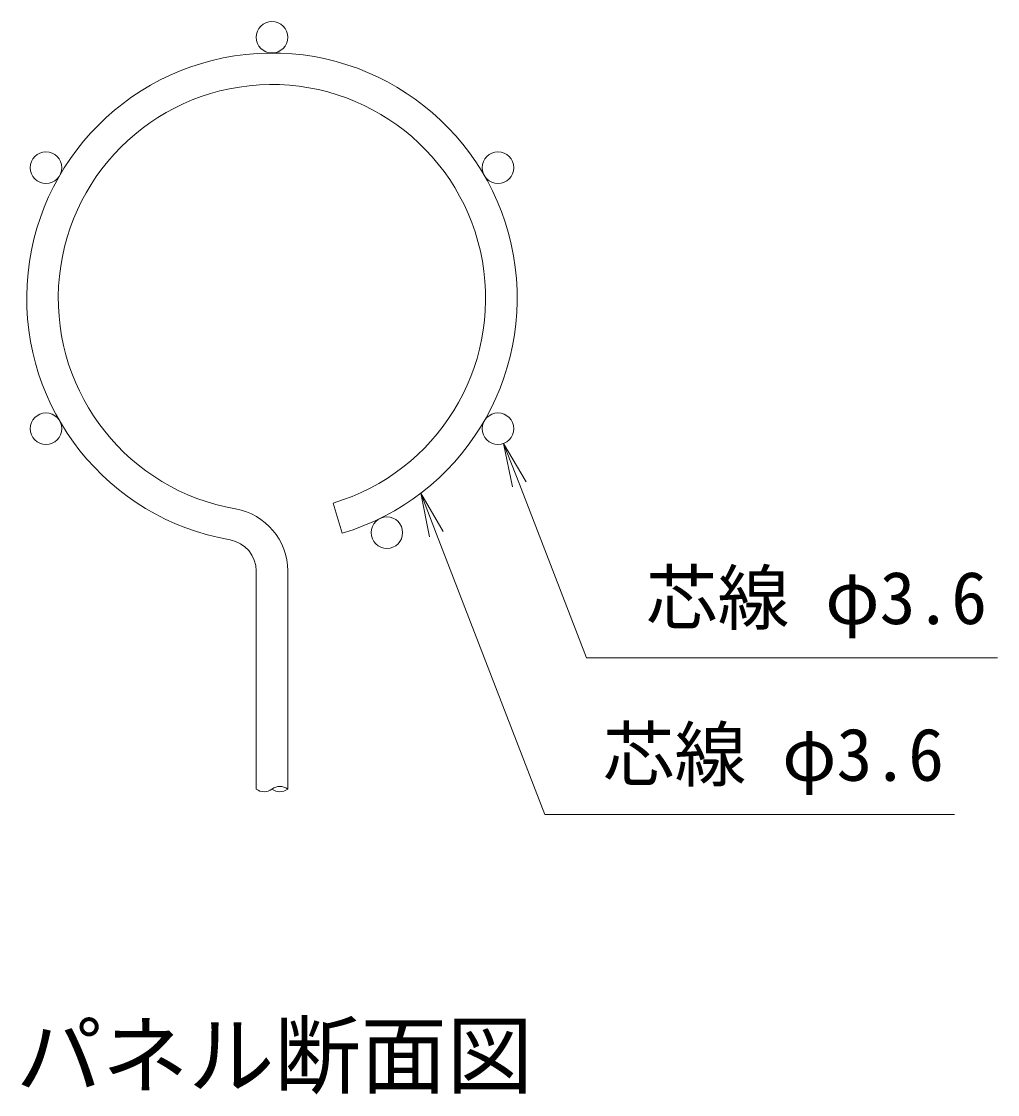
# Model space of a CAD drawing. Units: millimetres, scale not verified. Extents: x -4200 to 4200, y -2970 to 2970.
# Drawn here: x 1276 to 2168, y -1612 to -632 of the extents above; entities that cross this region are included whole.
import ezdxf
from ezdxf.enums import TextEntityAlignment as Align

# ---------------------------------------------------------------- set-up
doc = ezdxf.new("R2010")
doc.units = ezdxf.units.MM
doc.header["$LTSCALE"] = 10
for name, color, linetype, lineweight in [('0-2_D-TTL-TXT', 7, 'Continuous', 25), ('0-6_D-STR-DIM', 7, 'Continuous', 13), ('0-A_D-STR-TXT', 7, 'Continuous', 13), ('0-B_D-STR2', 7, 'Continuous', 13)]:
    doc.layers.add(name, color=color, linetype=linetype, lineweight=lineweight)
doc.styles.add('ＭＳ ゴシック', font='')
doc.styles.get('ＭＳ ゴシック').set_extended_font_data('MS Gothic')

msp = doc.modelspace()

# ---------------------------------------------------------------- linework, layer by layer
at = {"layer": '0-6_D-STR-DIM'}
for centre, start, end in [((1497.56, -1323.15), 233.12027, 306.87973), ((1511.96, -1342.34), 53.12027, 126.87973), ((1511.96, -1323.15), 233.12027, 306.87973)]:
    msp.add_arc(centre, 12, start, end, dxfattribs=at)
at = {"layer": '0-A_D-STR-TXT'}
for p, q in [((1724.6, -1056.84), (1716.41, -1017.12)), ((1648.8, -1102.31), (1640.61, -1062.59))]:
    msp.add_line(p, q, dxfattribs=at)
for points in [[(1737.04, -1052.03), (1716.41, -1017.12), (1730.82, -1054.43), (1792.03, -1212.92), (2167.6, -1212.92)], [(1661.24, -1097.51), (1640.61, -1062.59), (1655.02, -1099.91), (1753.93, -1356.05), (2128.24, -1356.05)]]:
    msp.add_lwpolyline(points, dxfattribs=at)
at = {"layer": '0-B_D-STR2'}
for p, q in [((1560.54, -1071.55), (1568.77, -1099.15)), ((1490.36, -1332.75), (1490.36, -1133.57)), ((1519.16, -1332.75), (1519.16, -1133.57))]:
    msp.add_line(p, q, dxfattribs=at)
for centre in [(1504.76, -646.09), (1298.3, -765.29), (1711.22, -765.29), (1298.3, -1003.69), (1711.22, -1003.69), (1609.71, -1098.54)]:
    msp.add_circle(centre, 14.4, dxfattribs=at)
for centre, radius, start, end in [((1504.76, -884.49), 224, 286.60421, 260.16066), ((1504.76, -884.49), 195.2, 286.60421, 260.16066), ((1461.56, -1133.57), 57.6, 0, 80.16066), ((1461.56, -1133.57), 28.8, 0, 80.16066)]:
    msp.add_arc(centre, radius, start, end, dxfattribs=at)

# ---------------------------------------------------------------- texts
at = {"layer": '0-2_D-TTL-TXT', "style": 'ＭＳ ゴシック'}
msp.add_text('パネル断面図', height=57.7, dxfattribs=at).set_placement((1270.86, -1622.07), align=Align.BOTTOM_LEFT)
at = {"layer": '0-A_D-STR-TXT', "style": 'ＭＳ ゴシック'}
for p in [(1846.25, -1196.53), (1806.89, -1339.66)]:
    msp.add_text('芯線 φ3.6', height=48.09, dxfattribs=at).set_placement(p, align=Align.BOTTOM_LEFT)

doc.saveas('drawing.dxf')
